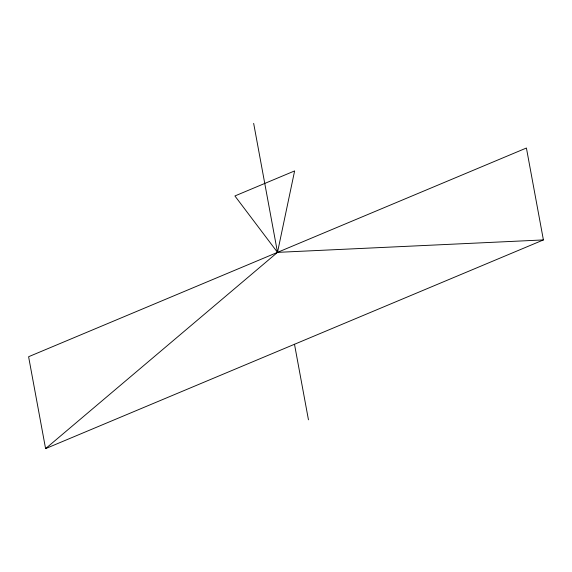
<?xml version="1.0" encoding="UTF-8"?>
<svg xmlns="http://www.w3.org/2000/svg" width="572" height="572" viewBox="0 0 572 572"><rect width="100%" height="100%" fill="white"/><g stroke="black" fill="none" stroke-linecap="round" stroke-linejoin="round"><path stroke-width="0.86" d="M45.588 448.62L277.506 252.366L294.623 170.921L234.899 195.96L277.506 252.366L543.4 239.925L526.412 148.019L28.6 356.721L45.588 448.62L543.4 239.925M253.661 123.38L277.506 252.366M294.494 344.272L308.458 419.812"/></g></svg>
